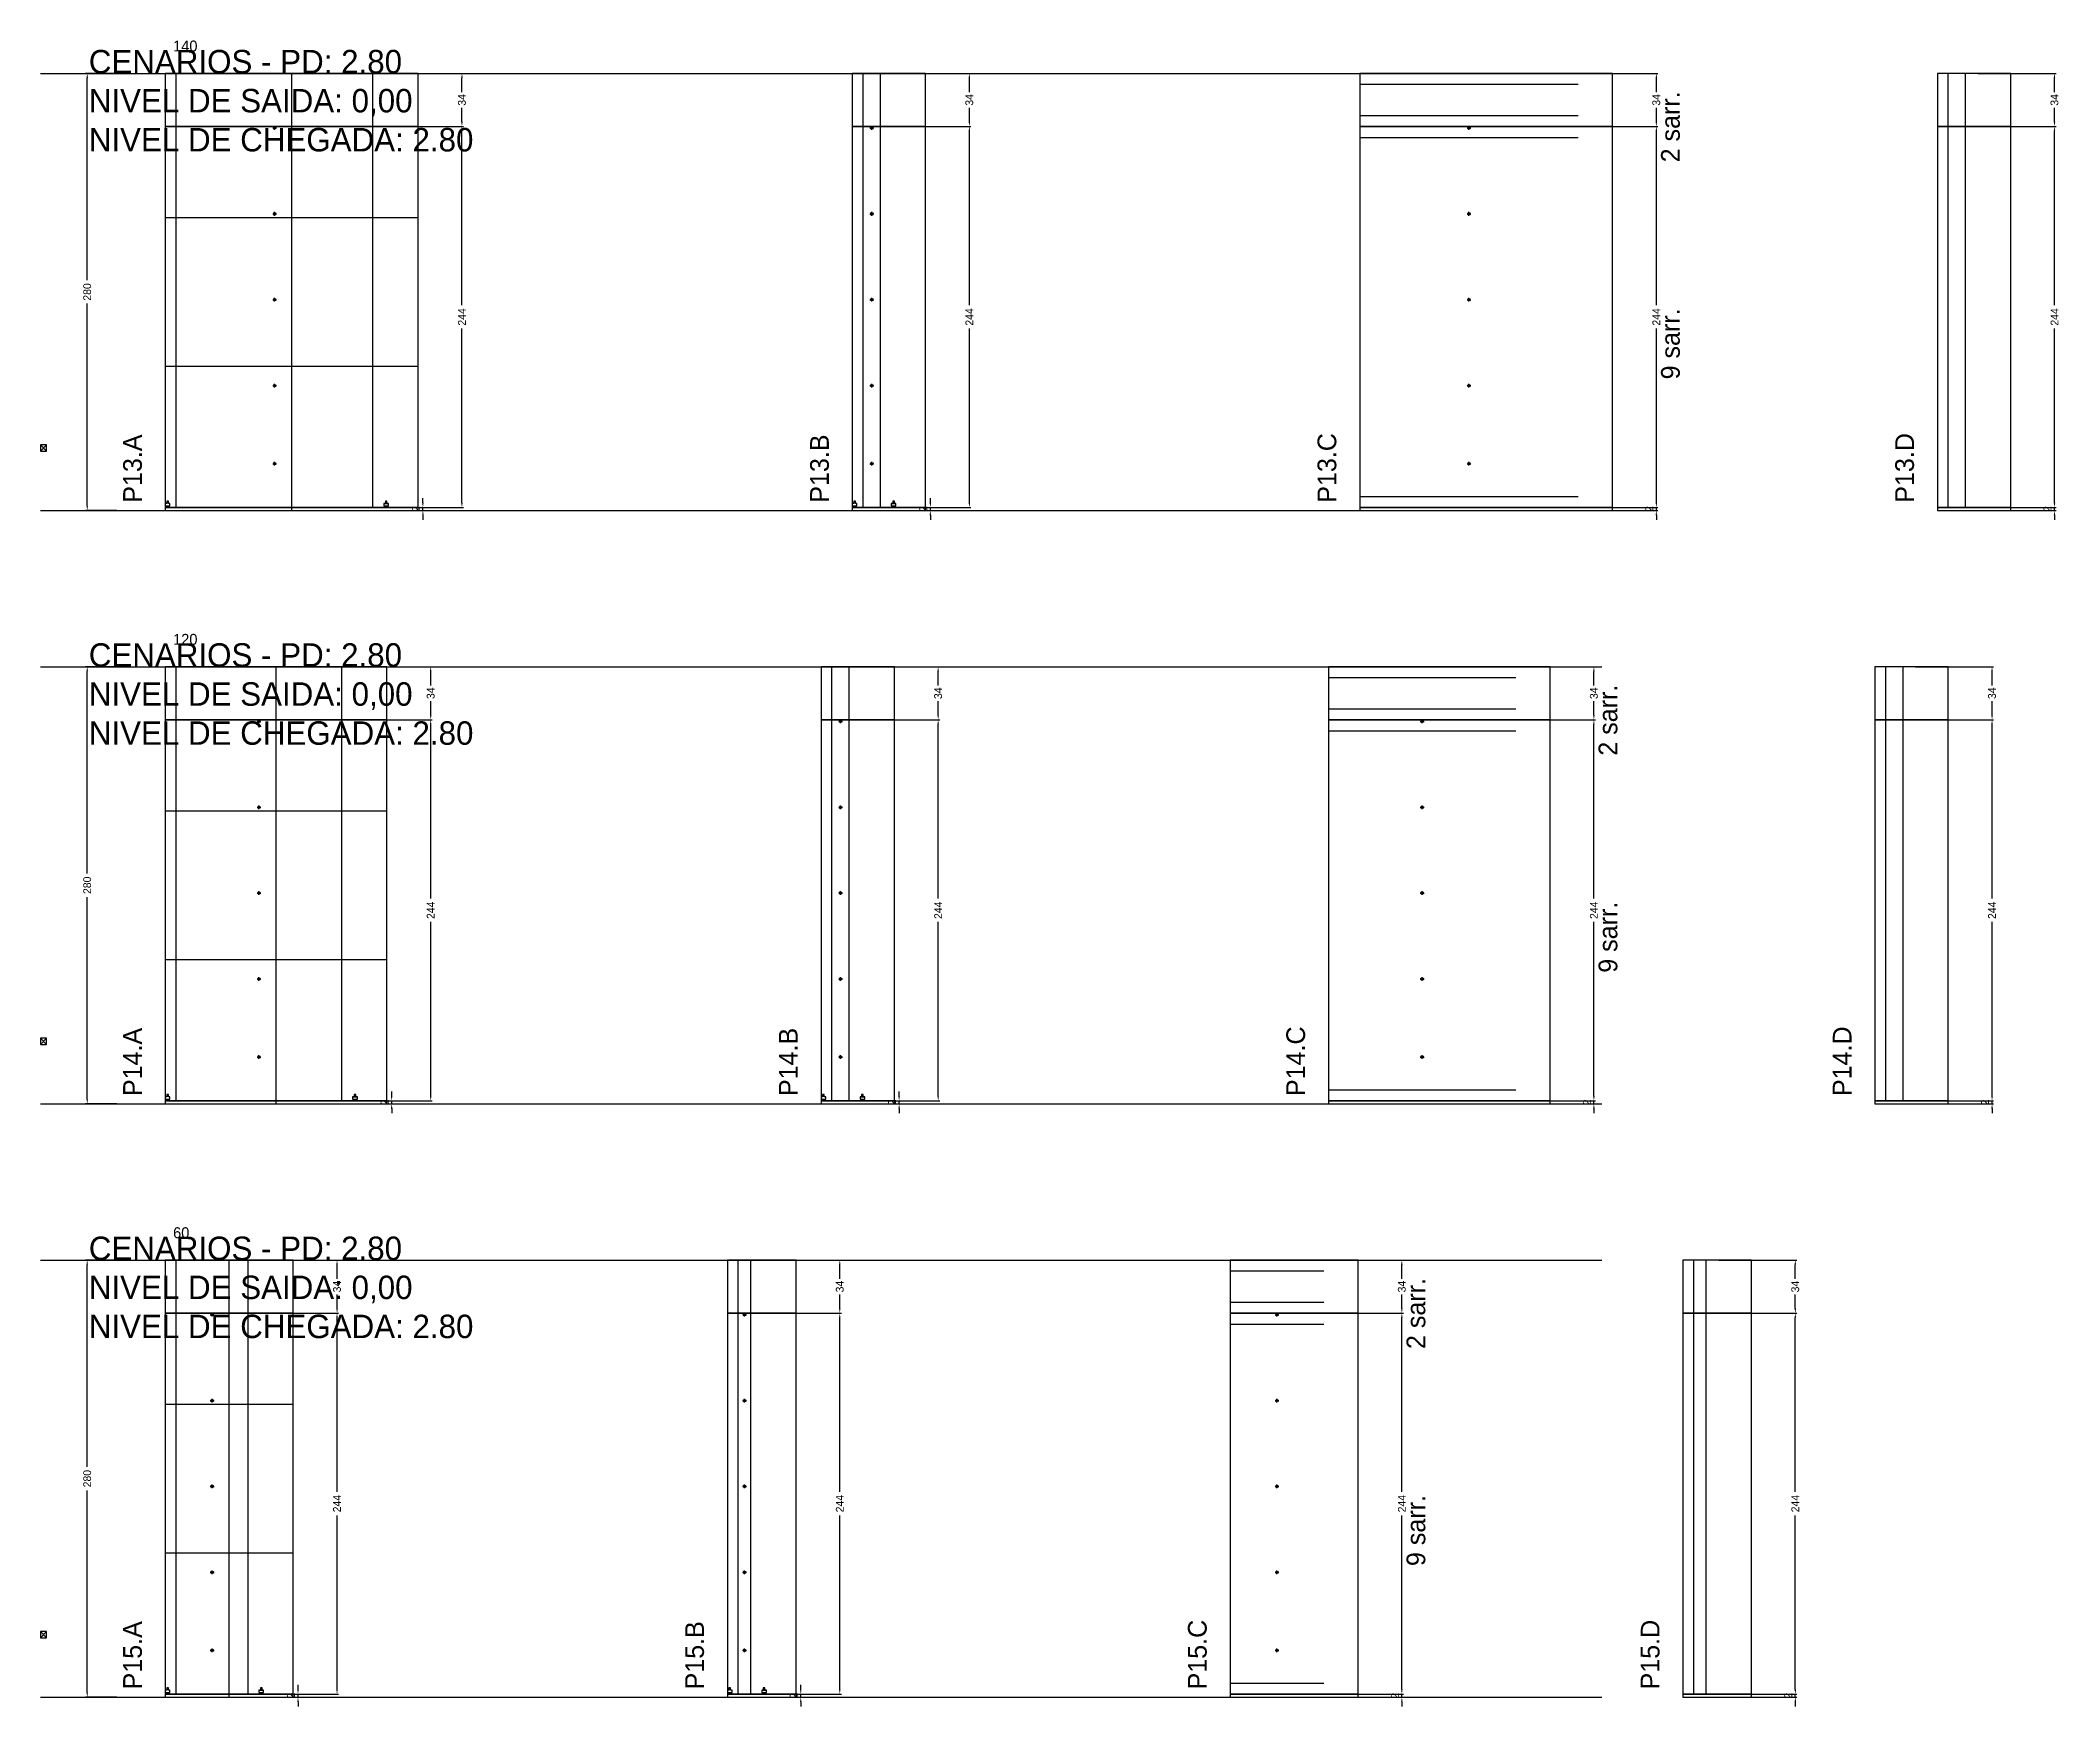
# Model space of a CAD drawing. Header units: centimetres. Extents: x -10500 to 4299, y -38766 to 295.
# Drawn here: x -7000 to -5707, y -5706 to -4639 of the extents above; entities that cross this region are included whole.
import ezdxf

# ---------------------------------------------------------------- set-up
doc = ezdxf.new("R2010")
doc.units = ezdxf.units.CM
doc.linetypes.add('DASHED', pattern=[2, -2])
for name, color, linetype in [('COTA', 241, 'Continuous'), ('COTAS FURACAO', 16, 'Continuous'), ('Madeira', 30, 'Continuous'), ('NOMENCLATURA', 7, 'Continuous'), ('Nível', 160, 'Continuous'), ('Painéis', 200, 'Continuous'), ('Perfil Metálico', 150, 'Continuous'), ('SARR_2.2x7', 40, 'Continuous'), ('texto', 7, 'Continuous')]:
    doc.layers.add(name, color=color, linetype=linetype)
doc.dimstyles.new('PAINEL-NOVA', dxfattribs={"dimtxt": 5, "dimasz": 3, "dimexe": 1, "dimexo": 1, "dimgap": 1, "dimtad": 1, "dimcen": 2.5, "dimazin": 3, "dimtfac": 1, "dimtmove": 0, "dimatfit": 3})

# ---------------------------------------------------------------- blocks, each defined once
blk = doc.blocks.new('_CLOSEDFILLED')
at = {"color": 0, "linetype": 'BYBLOCK'}
blk.add_solid([(-1, 0.16), (0, 0), (-1, -0.16)], dxfattribs=at)
blk = doc.blocks.new('*D345')
for p, q in [((-6951, -4660), (-6971, -4660)), ((-6970, -4792.5), (-6970, -4663)), ((-6970, -4937), (-6970, -4807.5)), ((-6951, -4940), (-6971, -4940))]:
    blk.add_line(p, q)
at = {"layer": 'Defpoints'}
for p in [(-6950, -4660), (-6970, -4940), (-6950, -4940)]:
    blk.add_point(p, dxfattribs=at)
at = {"layer": 'COTA', "xscale": 3, "yscale": 3}
for p, rotation in [((-6970, -4660), 90), ((-6970, -4940), 270)]:
    blk.add_blockref('_CLOSEDFILLED', p, dxfattribs=dict(at, rotation=rotation))
at = {"layer": 'COTA', "insert": (-6970, -4800), "char_height": 5, "attachment_point": 5, "rotation": 90}
blk.add_mtext('280', dxfattribs=at)
blk = doc.blocks.new('MULDURA')
at = {"layer": 'Paineis'}
for p, q in [((0, 0), (4, 4)), ((4, 0), (0, 4))]:
    blk.add_line(p, q, dxfattribs=at)
blk.add_lwpolyline([(0, 0), (4, 0), (4, 4), (0, 4)], close=True, dxfattribs=at)
blk = doc.blocks.new('*D347')
for p, q in [((-6779, -4694), (-6729, -4694)), ((-6730, -4808.5), (-6730, -4697)), ((-6730, -4935), (-6730, -4823.5)), ((-6779, -4938), (-6729, -4938))]:
    blk.add_line(p, q)
at = {"layer": 'Defpoints'}
for p in [(-6780, -4694), (-6780, -4938), (-6730, -4938)]:
    blk.add_point(p, dxfattribs=at)
at = {"layer": 'COTA', "xscale": 3, "yscale": 3}
for p, rotation in [((-6730, -4694), 90), ((-6730, -4938), 270)]:
    blk.add_blockref('_CLOSEDFILLED', p, dxfattribs=dict(at, rotation=rotation))
at = {"layer": 'COTA', "insert": (-6730, -4816), "char_height": 5, "attachment_point": 5, "rotation": 90}
blk.add_mtext('244', dxfattribs=at)
blk = doc.blocks.new('*D348')
for p, q in [((-6779, -4660), (-6729, -4660)), ((-6730, -4672), (-6730, -4663)), ((-6779, -4694), (-6729, -4694)), ((-6730, -4691), (-6730, -4682))]:
    blk.add_line(p, q)
at = {"layer": 'Defpoints'}
for p in [(-6780, -4660), (-6780, -4694), (-6730, -4694)]:
    blk.add_point(p, dxfattribs=at)
at = {"layer": 'COTA', "xscale": 3, "yscale": 3}
for p, rotation in [((-6730, -4660), 90), ((-6730, -4694), 270)]:
    blk.add_blockref('_CLOSEDFILLED', p, dxfattribs=dict(at, rotation=rotation))
at = {"layer": 'COTA', "insert": (-6730, -4677), "char_height": 5, "attachment_point": 5, "rotation": 90}
blk.add_mtext('34', dxfattribs=at)
blk = doc.blocks.new('SLIPTEE')
at = {"layer": 'Paineis'}
blk.add_lwpolyline([(0, 0), (3, 0), (3, 1.5), (2, 1.5), (2, 3), (1, 3), (1, 1.5), (0, 1.5)], close=True, dxfattribs=at)
blk = doc.blocks.new('SLIPTDD')
at = {"layer": 'Paineis'}
blk.add_line((0, 1.5), (3, 1.5), dxfattribs=at)
blk.add_lwpolyline([(0, 0), (3, 0), (3, 1.5), (2, 1.5), (2, 3), (1, 3), (1, 1.5), (0, 1.5)], close=True, dxfattribs=at)
blk = doc.blocks.new('furacao')
at = {"layer": 'COTAS FURACAO'}
for p, q in [((-1.2, 0), (1.2, 0)), ((0, -1.2), (0, 1.2))]:
    blk.add_line(p, q, dxfattribs=at)
blk.add_circle((0, 0), 0.8, dxfattribs=at)
blk = doc.blocks.new('*D350')
for p, q in [((-6454, -4694), (-6404, -4694)), ((-6405, -4808.5), (-6405, -4697)), ((-6405, -4935), (-6405, -4823.5)), ((-6454, -4938), (-6404, -4938))]:
    blk.add_line(p, q)
at = {"layer": 'Defpoints'}
for p in [(-6455, -4694), (-6455, -4938), (-6405, -4938)]:
    blk.add_point(p, dxfattribs=at)
at = {"layer": 'COTA', "xscale": 3, "yscale": 3}
for p, rotation in [((-6405, -4694), 90), ((-6405, -4938), 270)]:
    blk.add_blockref('_CLOSEDFILLED', p, dxfattribs=dict(at, rotation=rotation))
at = {"layer": 'COTA', "insert": (-6405, -4816), "char_height": 5, "attachment_point": 5, "rotation": 90}
blk.add_mtext('244', dxfattribs=at)
blk = doc.blocks.new('*D351')
for p, q in [((-6454, -4660), (-6404, -4660)), ((-6405, -4672), (-6405, -4663)), ((-6454, -4694), (-6404, -4694)), ((-6405, -4691), (-6405, -4682))]:
    blk.add_line(p, q)
at = {"layer": 'Defpoints'}
for p in [(-6455, -4660), (-6455, -4694), (-6405, -4694)]:
    blk.add_point(p, dxfattribs=at)
at = {"layer": 'COTA', "xscale": 3, "yscale": 3}
for p, rotation in [((-6405, -4660), 90), ((-6405, -4694), 270)]:
    blk.add_blockref('_CLOSEDFILLED', p, dxfattribs=dict(at, rotation=rotation))
at = {"layer": 'COTA', "insert": (-6405, -4677), "char_height": 5, "attachment_point": 5, "rotation": 90}
blk.add_mtext('34', dxfattribs=at)
blk = doc.blocks.new('*D353')
for p, q in [((-6014, -4694), (-5964, -4694)), ((-5965, -4808.5), (-5965, -4697)), ((-5965, -4935), (-5965, -4823.5)), ((-6014, -4938), (-5964, -4938))]:
    blk.add_line(p, q)
at = {"layer": 'Defpoints'}
for p in [(-6015, -4694), (-6015, -4938), (-5965, -4938)]:
    blk.add_point(p, dxfattribs=at)
at = {"layer": 'COTA', "xscale": 3, "yscale": 3}
for p, rotation in [((-5965, -4694), 90), ((-5965, -4938), 270)]:
    blk.add_blockref('_CLOSEDFILLED', p, dxfattribs=dict(at, rotation=rotation))
at = {"layer": 'COTA', "insert": (-5965, -4816), "char_height": 5, "attachment_point": 5, "rotation": 90}
blk.add_mtext('244', dxfattribs=at)
blk = doc.blocks.new('*D354')
for p, q in [((-6014, -4660), (-5964, -4660)), ((-5965, -4672), (-5965, -4663)), ((-6014, -4694), (-5964, -4694)), ((-5965, -4691), (-5965, -4682))]:
    blk.add_line(p, q)
at = {"layer": 'Defpoints'}
for p in [(-6015, -4660), (-6015, -4694), (-5965, -4694)]:
    blk.add_point(p, dxfattribs=at)
at = {"layer": 'COTA', "xscale": 3, "yscale": 3}
for p, rotation in [((-5965, -4660), 90), ((-5965, -4694), 270)]:
    blk.add_blockref('_CLOSEDFILLED', p, dxfattribs=dict(at, rotation=rotation))
at = {"layer": 'COTA', "insert": (-5965, -4677), "char_height": 5, "attachment_point": 5, "rotation": 90}
blk.add_mtext('34', dxfattribs=at)
blk = doc.blocks.new('*D356')
for p, q in [((-5759, -4694), (-5709, -4694)), ((-5710, -4808.5), (-5710, -4697)), ((-5710, -4935), (-5710, -4823.5)), ((-5759, -4938), (-5709, -4938))]:
    blk.add_line(p, q)
at = {"layer": 'Defpoints'}
for p in [(-5760, -4694), (-5760, -4938), (-5710, -4938)]:
    blk.add_point(p, dxfattribs=at)
at = {"layer": 'COTA', "xscale": 3, "yscale": 3}
for p, rotation in [((-5710, -4694), 90), ((-5710, -4938), 270)]:
    blk.add_blockref('_CLOSEDFILLED', p, dxfattribs=dict(at, rotation=rotation))
at = {"layer": 'COTA', "insert": (-5710, -4816), "char_height": 5, "attachment_point": 5, "rotation": 90}
blk.add_mtext('244', dxfattribs=at)
blk = doc.blocks.new('*D357')
for p, q in [((-5759, -4660), (-5709, -4660)), ((-5710, -4672), (-5710, -4663)), ((-5759, -4694), (-5709, -4694)), ((-5710, -4691), (-5710, -4682))]:
    blk.add_line(p, q)
at = {"layer": 'Defpoints'}
for p in [(-5760, -4660), (-5760, -4694), (-5710, -4694)]:
    blk.add_point(p, dxfattribs=at)
at = {"layer": 'COTA', "xscale": 3, "yscale": 3}
for p, rotation in [((-5710, -4660), 90), ((-5710, -4694), 270)]:
    blk.add_blockref('_CLOSEDFILLED', p, dxfattribs=dict(at, rotation=rotation))
at = {"layer": 'COTA', "insert": (-5710, -4677), "char_height": 5, "attachment_point": 5, "rotation": 90}
blk.add_mtext('34', dxfattribs=at)
blk = doc.blocks.new('*D379')
for p, q in [((-6951, -5040), (-6971, -5040)), ((-6970, -5172.5), (-6970, -5043)), ((-6970, -5317), (-6970, -5187.5)), ((-6951, -5320), (-6971, -5320))]:
    blk.add_line(p, q)
at = {"layer": 'Defpoints'}
for p in [(-6950, -5040), (-6970, -5320), (-6950, -5320)]:
    blk.add_point(p, dxfattribs=at)
at = {"layer": 'COTA', "xscale": 3, "yscale": 3}
for p, rotation in [((-6970, -5040), 90), ((-6970, -5320), 270)]:
    blk.add_blockref('_CLOSEDFILLED', p, dxfattribs=dict(at, rotation=rotation))
at = {"layer": 'COTA', "insert": (-6970, -5180), "char_height": 5, "attachment_point": 5, "rotation": 90}
blk.add_mtext('280', dxfattribs=at)
blk = doc.blocks.new('*D381')
for p, q in [((-6799, -5074), (-6749, -5074)), ((-6750, -5188.5), (-6750, -5077)), ((-6750, -5315), (-6750, -5203.5)), ((-6799, -5318), (-6749, -5318))]:
    blk.add_line(p, q)
at = {"layer": 'Defpoints'}
for p in [(-6800, -5074), (-6800, -5318), (-6750, -5318)]:
    blk.add_point(p, dxfattribs=at)
at = {"layer": 'COTA', "xscale": 3, "yscale": 3}
for p, rotation in [((-6750, -5074), 90), ((-6750, -5318), 270)]:
    blk.add_blockref('_CLOSEDFILLED', p, dxfattribs=dict(at, rotation=rotation))
at = {"layer": 'COTA', "insert": (-6750, -5196), "char_height": 5, "attachment_point": 5, "rotation": 90}
blk.add_mtext('244', dxfattribs=at)
blk = doc.blocks.new('*D382')
for p, q in [((-6799, -5040), (-6749, -5040)), ((-6750, -5052), (-6750, -5043)), ((-6750, -5071), (-6750, -5062)), ((-6799, -5074), (-6749, -5074))]:
    blk.add_line(p, q)
at = {"layer": 'Defpoints'}
for p in [(-6800, -5040), (-6800, -5074), (-6750, -5074)]:
    blk.add_point(p, dxfattribs=at)
at = {"layer": 'COTA', "xscale": 3, "yscale": 3}
for p, rotation in [((-6750, -5040), 90), ((-6750, -5074), 270)]:
    blk.add_blockref('_CLOSEDFILLED', p, dxfattribs=dict(at, rotation=rotation))
at = {"layer": 'COTA', "insert": (-6750, -5057), "char_height": 5, "attachment_point": 5, "rotation": 90}
blk.add_mtext('34', dxfattribs=at)
blk = doc.blocks.new('*D384')
for p, q in [((-6474, -5074), (-6424, -5074)), ((-6425, -5188.5), (-6425, -5077)), ((-6425, -5315), (-6425, -5203.5)), ((-6474, -5318), (-6424, -5318))]:
    blk.add_line(p, q)
at = {"layer": 'Defpoints'}
for p in [(-6475, -5074), (-6475, -5318), (-6425, -5318)]:
    blk.add_point(p, dxfattribs=at)
at = {"layer": 'COTA', "xscale": 3, "yscale": 3}
for p, rotation in [((-6425, -5074), 90), ((-6425, -5318), 270)]:
    blk.add_blockref('_CLOSEDFILLED', p, dxfattribs=dict(at, rotation=rotation))
at = {"layer": 'COTA', "insert": (-6425, -5196), "char_height": 5, "attachment_point": 5, "rotation": 90}
blk.add_mtext('244', dxfattribs=at)
blk = doc.blocks.new('*D385')
for p, q in [((-6474, -5040), (-6424, -5040)), ((-6425, -5052), (-6425, -5043)), ((-6425, -5071), (-6425, -5062)), ((-6474, -5074), (-6424, -5074))]:
    blk.add_line(p, q)
at = {"layer": 'Defpoints'}
for p in [(-6475, -5040), (-6475, -5074), (-6425, -5074)]:
    blk.add_point(p, dxfattribs=at)
at = {"layer": 'COTA', "xscale": 3, "yscale": 3}
for p, rotation in [((-6425, -5040), 90), ((-6425, -5074), 270)]:
    blk.add_blockref('_CLOSEDFILLED', p, dxfattribs=dict(at, rotation=rotation))
at = {"layer": 'COTA', "insert": (-6425, -5057), "char_height": 5, "attachment_point": 5, "rotation": 90}
blk.add_mtext('34', dxfattribs=at)
blk = doc.blocks.new('*D387')
for p, q in [((-6054, -5074), (-6004, -5074)), ((-6005, -5188.5), (-6005, -5077)), ((-6005, -5315), (-6005, -5203.5)), ((-6054, -5318), (-6004, -5318))]:
    blk.add_line(p, q)
at = {"layer": 'Defpoints'}
for p in [(-6055, -5074), (-6055, -5318), (-6005, -5318)]:
    blk.add_point(p, dxfattribs=at)
at = {"layer": 'COTA', "xscale": 3, "yscale": 3}
for p, rotation in [((-6005, -5074), 90), ((-6005, -5318), 270)]:
    blk.add_blockref('_CLOSEDFILLED', p, dxfattribs=dict(at, rotation=rotation))
at = {"layer": 'COTA', "insert": (-6005, -5196), "char_height": 5, "attachment_point": 5, "rotation": 90}
blk.add_mtext('244', dxfattribs=at)
blk = doc.blocks.new('*D388')
for p, q in [((-6054, -5040), (-6004, -5040)), ((-6005, -5052), (-6005, -5043)), ((-6005, -5071), (-6005, -5062)), ((-6054, -5074), (-6004, -5074))]:
    blk.add_line(p, q)
at = {"layer": 'Defpoints'}
for p in [(-6055, -5040), (-6055, -5074), (-6005, -5074)]:
    blk.add_point(p, dxfattribs=at)
at = {"layer": 'COTA', "xscale": 3, "yscale": 3}
for p, rotation in [((-6005, -5040), 90), ((-6005, -5074), 270)]:
    blk.add_blockref('_CLOSEDFILLED', p, dxfattribs=dict(at, rotation=rotation))
at = {"layer": 'COTA', "insert": (-6005, -5057), "char_height": 5, "attachment_point": 5, "rotation": 90}
blk.add_mtext('34', dxfattribs=at)
blk = doc.blocks.new('*D390')
for p, q in [((-5799, -5074), (-5749, -5074)), ((-5750, -5188.5), (-5750, -5077)), ((-5750, -5315), (-5750, -5203.5)), ((-5799, -5318), (-5749, -5318))]:
    blk.add_line(p, q)
at = {"layer": 'Defpoints'}
for p in [(-5800, -5074), (-5800, -5318), (-5750, -5318)]:
    blk.add_point(p, dxfattribs=at)
at = {"layer": 'COTA', "xscale": 3, "yscale": 3}
for p, rotation in [((-5750, -5074), 90), ((-5750, -5318), 270)]:
    blk.add_blockref('_CLOSEDFILLED', p, dxfattribs=dict(at, rotation=rotation))
at = {"layer": 'COTA', "insert": (-5750, -5196), "char_height": 5, "attachment_point": 5, "rotation": 90}
blk.add_mtext('244', dxfattribs=at)
blk = doc.blocks.new('*D391')
for p, q in [((-5799, -5040), (-5749, -5040)), ((-5750, -5052), (-5750, -5043)), ((-5750, -5071), (-5750, -5062)), ((-5799, -5074), (-5749, -5074))]:
    blk.add_line(p, q)
at = {"layer": 'Defpoints'}
for p in [(-5800, -5040), (-5800, -5074), (-5750, -5074)]:
    blk.add_point(p, dxfattribs=at)
at = {"layer": 'COTA', "xscale": 3, "yscale": 3}
for p, rotation in [((-5750, -5040), 90), ((-5750, -5074), 270)]:
    blk.add_blockref('_CLOSEDFILLED', p, dxfattribs=dict(at, rotation=rotation))
at = {"layer": 'COTA', "insert": (-5750, -5057), "char_height": 5, "attachment_point": 5, "rotation": 90}
blk.add_mtext('34', dxfattribs=at)
blk = doc.blocks.new('*D405')
for p, q in [((-6951, -5420), (-6971, -5420)), ((-6970, -5552.5), (-6970, -5423)), ((-6970, -5697), (-6970, -5567.5)), ((-6951, -5700), (-6971, -5700))]:
    blk.add_line(p, q)
at = {"layer": 'Defpoints'}
for p in [(-6950, -5420), (-6970, -5700), (-6950, -5700)]:
    blk.add_point(p, dxfattribs=at)
at = {"layer": 'COTA', "xscale": 3, "yscale": 3}
for p, rotation in [((-6970, -5420), 90), ((-6970, -5700), 270)]:
    blk.add_blockref('_CLOSEDFILLED', p, dxfattribs=dict(at, rotation=rotation))
at = {"layer": 'COTA', "insert": (-6970, -5560), "char_height": 5, "attachment_point": 5, "rotation": 90}
blk.add_mtext('280', dxfattribs=at)
blk = doc.blocks.new('*D407')
for p, q in [((-6859, -5454), (-6809, -5454)), ((-6810, -5568.5), (-6810, -5457)), ((-6810, -5695), (-6810, -5583.5)), ((-6859, -5698), (-6809, -5698))]:
    blk.add_line(p, q)
at = {"layer": 'Defpoints'}
for p in [(-6860, -5454), (-6860, -5698), (-6810, -5698)]:
    blk.add_point(p, dxfattribs=at)
at = {"layer": 'COTA', "xscale": 3, "yscale": 3}
for p, rotation in [((-6810, -5454), 90), ((-6810, -5698), 270)]:
    blk.add_blockref('_CLOSEDFILLED', p, dxfattribs=dict(at, rotation=rotation))
at = {"layer": 'COTA', "insert": (-6810, -5576), "char_height": 5, "attachment_point": 5, "rotation": 90}
blk.add_mtext('244', dxfattribs=at)
blk = doc.blocks.new('*D408')
for p, q in [((-6859, -5420), (-6809, -5420)), ((-6810, -5432), (-6810, -5423)), ((-6810, -5451), (-6810, -5442)), ((-6859, -5454), (-6809, -5454))]:
    blk.add_line(p, q)
at = {"layer": 'Defpoints'}
for p in [(-6860, -5420), (-6860, -5454), (-6810, -5454)]:
    blk.add_point(p, dxfattribs=at)
at = {"layer": 'COTA', "xscale": 3, "yscale": 3}
for p, rotation in [((-6810, -5420), 90), ((-6810, -5454), 270)]:
    blk.add_blockref('_CLOSEDFILLED', p, dxfattribs=dict(at, rotation=rotation))
at = {"layer": 'COTA', "insert": (-6810, -5437), "char_height": 5, "attachment_point": 5, "rotation": 90}
blk.add_mtext('34', dxfattribs=at)
blk = doc.blocks.new('*D410')
for p, q in [((-6537, -5454), (-6487, -5454)), ((-6488, -5568.5), (-6488, -5457)), ((-6488, -5695), (-6488, -5583.5)), ((-6537, -5698), (-6487, -5698))]:
    blk.add_line(p, q)
at = {"layer": 'Defpoints'}
for p in [(-6538, -5454), (-6538, -5698), (-6488, -5698)]:
    blk.add_point(p, dxfattribs=at)
at = {"layer": 'COTA', "xscale": 3, "yscale": 3}
for p, rotation in [((-6488, -5454), 90), ((-6488, -5698), 270)]:
    blk.add_blockref('_CLOSEDFILLED', p, dxfattribs=dict(at, rotation=rotation))
at = {"layer": 'COTA', "insert": (-6488, -5576), "char_height": 5, "attachment_point": 5, "rotation": 90}
blk.add_mtext('244', dxfattribs=at)
blk = doc.blocks.new('*D411')
for p, q in [((-6537, -5420), (-6487, -5420)), ((-6488, -5432), (-6488, -5423)), ((-6488, -5451), (-6488, -5442)), ((-6537, -5454), (-6487, -5454))]:
    blk.add_line(p, q)
at = {"layer": 'Defpoints'}
for p in [(-6538, -5420), (-6538, -5454), (-6488, -5454)]:
    blk.add_point(p, dxfattribs=at)
at = {"layer": 'COTA', "xscale": 3, "yscale": 3}
for p, rotation in [((-6488, -5420), 90), ((-6488, -5454), 270)]:
    blk.add_blockref('_CLOSEDFILLED', p, dxfattribs=dict(at, rotation=rotation))
at = {"layer": 'COTA', "insert": (-6488, -5437), "char_height": 5, "attachment_point": 5, "rotation": 90}
blk.add_mtext('34', dxfattribs=at)
blk = doc.blocks.new('*D413')
for p, q in [((-6177, -5454), (-6127, -5454)), ((-6128, -5568.5), (-6128, -5457)), ((-6128, -5695), (-6128, -5583.5)), ((-6177, -5698), (-6127, -5698))]:
    blk.add_line(p, q)
at = {"layer": 'Defpoints'}
for p in [(-6178, -5454), (-6178, -5698), (-6128, -5698)]:
    blk.add_point(p, dxfattribs=at)
at = {"layer": 'COTA', "xscale": 3, "yscale": 3}
for p, rotation in [((-6128, -5454), 90), ((-6128, -5698), 270)]:
    blk.add_blockref('_CLOSEDFILLED', p, dxfattribs=dict(at, rotation=rotation))
at = {"layer": 'COTA', "insert": (-6128, -5576), "char_height": 5, "attachment_point": 5, "rotation": 90}
blk.add_mtext('244', dxfattribs=at)
blk = doc.blocks.new('*D414')
for p, q in [((-6177, -5420), (-6127, -5420)), ((-6128, -5432), (-6128, -5423)), ((-6128, -5451), (-6128, -5442)), ((-6177, -5454), (-6127, -5454))]:
    blk.add_line(p, q)
at = {"layer": 'Defpoints'}
for p in [(-6178, -5420), (-6178, -5454), (-6128, -5454)]:
    blk.add_point(p, dxfattribs=at)
at = {"layer": 'COTA', "xscale": 3, "yscale": 3}
for p, rotation in [((-6128, -5420), 90), ((-6128, -5454), 270)]:
    blk.add_blockref('_CLOSEDFILLED', p, dxfattribs=dict(at, rotation=rotation))
at = {"layer": 'COTA', "insert": (-6128, -5437), "char_height": 5, "attachment_point": 5, "rotation": 90}
blk.add_mtext('34', dxfattribs=at)
blk = doc.blocks.new('*D416')
for p, q in [((-5925, -5454), (-5875, -5454)), ((-5876, -5568.5), (-5876, -5457)), ((-5876, -5695), (-5876, -5583.5)), ((-5925, -5698), (-5875, -5698))]:
    blk.add_line(p, q)
at = {"layer": 'Defpoints'}
for p in [(-5926, -5454), (-5926, -5698), (-5876, -5698)]:
    blk.add_point(p, dxfattribs=at)
at = {"layer": 'COTA', "xscale": 3, "yscale": 3}
for p, rotation in [((-5876, -5454), 90), ((-5876, -5698), 270)]:
    blk.add_blockref('_CLOSEDFILLED', p, dxfattribs=dict(at, rotation=rotation))
at = {"layer": 'COTA', "insert": (-5876, -5576), "char_height": 5, "attachment_point": 5, "rotation": 90}
blk.add_mtext('244', dxfattribs=at)
blk = doc.blocks.new('*D417')
for p, q in [((-5925, -5420), (-5875, -5420)), ((-5876, -5432), (-5876, -5423)), ((-5876, -5451), (-5876, -5442)), ((-5925, -5454), (-5875, -5454))]:
    blk.add_line(p, q)
at = {"layer": 'Defpoints'}
for p in [(-5926, -5420), (-5926, -5454), (-5876, -5454)]:
    blk.add_point(p, dxfattribs=at)
at = {"layer": 'COTA', "xscale": 3, "yscale": 3}
for p, rotation in [((-5876, -5420), 90), ((-5876, -5454), 270)]:
    blk.add_blockref('_CLOSEDFILLED', p, dxfattribs=dict(at, rotation=rotation))
at = {"layer": 'COTA', "insert": (-5876, -5437), "char_height": 5, "attachment_point": 5, "rotation": 90}
blk.add_mtext('34', dxfattribs=at)

msp = doc.modelspace()

# ---------------------------------------------------------------- linework, layer by layer
at = {"layer": 'Madeira'}
for points in [[(-6920, -4752.4), (-6758, -4752.4)], [(-6920, -4847.6), (-6758, -4847.6)], [(-6920, -5132.4), (-6778, -5132.4)], [(-6920, -5227.6), (-6778, -5227.6)], [(-6920, -5512.4), (-6838, -5512.4)], [(-6920, -5607.6), (-6838, -5607.6)]]:
    msp.add_lwpolyline(points, dxfattribs=at)
at = {"layer": 'Nível', "linetype": 'DASHED'}
for points in [[(-7000, -4660), (-6000, -4660)], [(-7000, -4940), (-6000, -4940)], [(-7000, -5040), (-6000, -5040)], [(-7000, -5320), (-6000, -5320)], [(-7000, -5420), (-6000, -5420)], [(-7000, -5700), (-6000, -5700)]]:
    msp.add_lwpolyline(points, dxfattribs=at)
at = {"layer": 'Painéis'}
for points in [[(-6920, -4694), (-6758, -4694), (-6758, -4660), (-6920, -4660)], [(-6920, -4940), (-6758, -4940), (-6758, -4660), (-6920, -4660)], [(-6480, -4694), (-6433, -4694), (-6433, -4660), (-6480, -4660)], [(-6155, -4694), (-5993, -4694), (-5993, -4660), (-6155, -4660)], [(-5785, -4694), (-5738, -4694), (-5738, -4660), (-5785, -4660)], [(-6920, -4938), (-6758, -4938), (-6758, -4694), (-6920, -4694)], [(-6480, -4938), (-6433, -4938), (-6433, -4694), (-6480, -4694)], [(-6155, -4938), (-5993, -4938), (-5993, -4694), (-6155, -4694)], [(-5785, -4938), (-5738, -4938), (-5738, -4694), (-5785, -4694)], [(-6920, -4940), (-6758, -4940), (-6758, -4938), (-6920, -4938)], [(-6480, -4940), (-6433, -4940), (-6433, -4938), (-6480, -4938)], [(-6155, -4940), (-5993, -4940), (-5993, -4938), (-6155, -4938)], [(-5785, -4940), (-5738, -4940), (-5738, -4938), (-5785, -4938)], [(-6920, -5074), (-6778, -5074), (-6778, -5040), (-6920, -5040)], [(-6920, -5320), (-6778, -5320), (-6778, -5040), (-6920, -5040)], [(-6500, -5074), (-6453, -5074), (-6453, -5040), (-6500, -5040)], [(-6175, -5074), (-6033, -5074), (-6033, -5040), (-6175, -5040)], [(-5825, -5074), (-5778, -5074), (-5778, -5040), (-5825, -5040)], [(-6920, -5318), (-6778, -5318), (-6778, -5074), (-6920, -5074)], [(-6500, -5318), (-6453, -5318), (-6453, -5074), (-6500, -5074)], [(-6175, -5318), (-6033, -5318), (-6033, -5074), (-6175, -5074)], [(-5825, -5318), (-5778, -5318), (-5778, -5074), (-5825, -5074)], [(-6920, -5320), (-6778, -5320), (-6778, -5318), (-6920, -5318)], [(-6500, -5320), (-6453, -5320), (-6453, -5318), (-6500, -5318)], [(-6175, -5320), (-6033, -5320), (-6033, -5318), (-6175, -5318)], [(-5825, -5320), (-5778, -5320), (-5778, -5318), (-5825, -5318)], [(-6920, -5454), (-6838, -5454), (-6838, -5420), (-6920, -5420)], [(-6920, -5700), (-6838, -5700), (-6838, -5420), (-6920, -5420)], [(-6560, -5454), (-6516, -5454), (-6516, -5420), (-6560, -5420)], [(-6238, -5454), (-6156, -5454), (-6156, -5420), (-6238, -5420)], [(-5948, -5454), (-5904, -5454), (-5904, -5420), (-5948, -5420)], [(-6920, -5698), (-6838, -5698), (-6838, -5454), (-6920, -5454)], [(-6560, -5698), (-6516, -5698), (-6516, -5454), (-6560, -5454)], [(-6238, -5698), (-6156, -5698), (-6156, -5454), (-6238, -5454)], [(-5948, -5698), (-5904, -5698), (-5904, -5454), (-5948, -5454)], [(-6920, -5700), (-6838, -5700), (-6838, -5698), (-6920, -5698)], [(-6560, -5700), (-6516, -5700), (-6516, -5698), (-6560, -5698)], [(-6238, -5700), (-6156, -5700), (-6156, -5698), (-6238, -5698)], [(-5948, -5700), (-5904, -5700), (-5904, -5698), (-5948, -5698)]]:
    msp.add_lwpolyline(points, close=True, dxfattribs=at)
at = {"layer": 'Perfil Metálico'}
for p, q in [((-6839, -4940), (-6839, -4660)), ((-6849, -5320), (-6849, -5040)), ((-6879, -5700), (-6879, -5420))]:
    msp.add_line(p, q, dxfattribs=at)
at = {"layer": 'SARR_2.2x7'}
for points in [[(-6913, -4694), (-6913, -4660)], [(-6787, -4694), (-6787, -4660)], [(-6473, -4694), (-6473, -4660)], [(-6462, -4694), (-6462, -4660)], [(-6155, -4667), (-6015, -4667)], [(-5778, -4694), (-5778, -4660)], [(-5767, -4694), (-5767, -4660)], [(-6155, -4687), (-6015, -4687)], [(-6155, -4701), (-6015, -4701)], [(-6155, -4931), (-6015, -4931)], [(-6913, -5074), (-6913, -5040)], [(-6807, -5074), (-6807, -5040)], [(-6493, -5074), (-6493, -5040)], [(-6482, -5074), (-6482, -5040)], [(-5818, -5074), (-5818, -5040)], [(-5807, -5074), (-5807, -5040)], [(-6175, -5047), (-6055, -5047)], [(-6175, -5067), (-6055, -5067)], [(-6175, -5081), (-6055, -5081)], [(-6175, -5311), (-6055, -5311)], [(-6913, -5454), (-6913, -5420)], [(-6867, -5454), (-6867, -5420)], [(-6553, -5454), (-6553, -5420)], [(-6545, -5454), (-6545, -5420)], [(-6238, -5427), (-6178, -5427)], [(-5941, -5454), (-5941, -5420)], [(-5933, -5454), (-5933, -5420)], [(-6238, -5447), (-6178, -5447)], [(-6238, -5461), (-6178, -5461)], [(-6238, -5691), (-6178, -5691)]]:
    msp.add_lwpolyline(points, dxfattribs=at)
at = {"layer": 'SARR_2.2x7', "linetype": 'DASHED'}
for points in [[(-6913, -4938), (-6913, -4694)], [(-6787, -4938), (-6787, -4694)], [(-6473, -4938), (-6473, -4694)], [(-6462, -4938), (-6462, -4694)], [(-5778, -4938), (-5778, -4694)], [(-5767, -4938), (-5767, -4694)], [(-6913, -5318), (-6913, -5074)], [(-6807, -5318), (-6807, -5074)], [(-6493, -5318), (-6493, -5074)], [(-6482, -5318), (-6482, -5074)], [(-5818, -5318), (-5818, -5074)], [(-5807, -5318), (-5807, -5074)], [(-6913, -5698), (-6913, -5454)], [(-6867, -5698), (-6867, -5454)], [(-6553, -5698), (-6553, -5454)], [(-6545, -5698), (-6545, -5454)], [(-5941, -5698), (-5941, -5454)], [(-5933, -5698), (-5933, -5454)]]:
    msp.add_lwpolyline(points, dxfattribs=at)

# ---------------------------------------------------------------- block references
at = {"layer": 'COTA'}
for name, p in [('furacao', (-6850, -4695)), ('furacao', (-6467.5, -4695)), ('furacao', (-6085, -4695)), ('furacao', (-6850, -4750)), ('furacao', (-6467.5, -4750)), ('furacao', (-6085, -4750)), ('furacao', (-6850, -4805)), ('furacao', (-6467.5, -4805)), ('furacao', (-6085, -4805)), ('furacao', (-6850, -4860)), ('furacao', (-6467.5, -4860)), ('furacao', (-6085, -4860)), ('MULDURA', (-7000, -4902)), ('furacao', (-6850, -4910)), ('furacao', (-6467.5, -4910)), ('furacao', (-6085, -4910)), ('SLIPTEE', (-6920, -4937)), ('SLIPTDD', (-6780, -4937)), ('SLIPTEE', (-6480, -4937)), ('SLIPTDD', (-6455, -4937)), ('furacao', (-6860, -5075)), ('furacao', (-6487.5, -5075)), ('furacao', (-6115, -5075)), ('furacao', (-6860, -5130)), ('furacao', (-6487.5, -5130)), ('furacao', (-6115, -5130)), ('furacao', (-6860, -5185)), ('furacao', (-6487.5, -5185)), ('furacao', (-6115, -5185)), ('furacao', (-6860, -5240)), ('furacao', (-6487.5, -5240)), ('furacao', (-6115, -5240)), ('MULDURA', (-7000, -5282)), ('furacao', (-6860, -5290)), ('furacao', (-6487.5, -5290)), ('furacao', (-6115, -5290)), ('SLIPTEE', (-6920, -5317)), ('SLIPTDD', (-6800, -5317)), ('SLIPTEE', (-6500, -5317)), ('SLIPTDD', (-6475, -5317)), ('furacao', (-6890, -5455)), ('furacao', (-6549, -5455)), ('furacao', (-6208, -5455)), ('furacao', (-6890, -5510)), ('furacao', (-6549, -5510)), ('furacao', (-6208, -5510)), ('furacao', (-6890, -5565)), ('furacao', (-6549, -5565)), ('furacao', (-6208, -5565)), ('furacao', (-6890, -5620)), ('furacao', (-6549, -5620)), ('furacao', (-6208, -5620)), ('MULDURA', (-7000, -5662)), ('furacao', (-6890, -5670)), ('furacao', (-6549, -5670)), ('furacao', (-6208, -5670)), ('SLIPTEE', (-6920, -5697)), ('SLIPTDD', (-6860, -5697)), ('SLIPTEE', (-6560, -5697)), ('SLIPTDD', (-6538, -5697))]:
    msp.add_blockref(name, p, dxfattribs=at)

# ---------------------------------------------------------------- texts
at = {"layer": 'NOMENCLATURA'}
for s, p in [('CENARIOS - PD: 2.80', (-6969, -4660)), ('NIVEL DE SAIDA: 0,00', (-6969, -4685)), ('NIVEL DE CHEGADA: 2.80', (-6969, -4710)), ('CENARIOS - PD: 2.80', (-6969, -5040)), ('NIVEL DE SAIDA: 0,00', (-6969, -5065)), ('NIVEL DE CHEGADA: 2.80', (-6969, -5090)), ('CENARIOS - PD: 2.80', (-6969, -5420)), ('NIVEL DE SAIDA: 0,00', (-6969, -5445)), ('NIVEL DE CHEGADA: 2.80', (-6969, -5470))]:
    msp.add_text(s, height=15, dxfattribs=at).set_placement(p)
for s, p in [('2 sarr.', (-5950, -4717)), ('9 sarr.', (-5950, -4856)), ('P13.A', (-6935, -4935)), ('P13.B', (-6495, -4935)), ('P13.C', (-6170, -4935)), ('P13.D', (-5800, -4935)), ('2 sarr.', (-5990, -5097)), ('9 sarr.', (-5990, -5236)), ('P14.A', (-6935, -5315)), ('P14.B', (-6515, -5315)), ('P14.C', (-6190, -5315)), ('P14.D', (-5840, -5315)), ('2 sarr.', (-6113, -5477)), ('9 sarr.', (-6113, -5616)), ('P15.A', (-6935, -5695)), ('P15.C', (-6253, -5695)), ('P15.D', (-5963, -5695)), ('P15.B', (-6575, -5695))]:
    msp.add_text(s, height=12, rotation=90, dxfattribs=at).set_placement(p)
at = {"layer": 'texto'}
for s, p in [('140', (-6915, -4646)), ('120', (-6915, -5026)), ('60', (-6915, -5406))]:
    msp.add_text(s, height=7, dxfattribs=at).set_placement(p)

# ---------------------------------------------------------------- dimensions: what is measured, and where the dimension line sits
at = {"layer": 'COTA'}
for base, p1, p2, picture, middle in [((-6970, -4940), (-6950, -4940), (-6950, -4660), '*D345', (-6970, -4800)), ((-6730, -4694), (-6780, -4694), (-6780, -4660), '*D348', (-6730, -4677)), ((-6405, -4694), (-6455, -4694), (-6455, -4660), '*D351', (-6405, -4677)), ((-5965, -4694), (-6015, -4694), (-6015, -4660), '*D354', (-5965, -4677)), ((-5710, -4694), (-5760, -4694), (-5760, -4660), '*D357', (-5710, -4677)), ((-6730, -4938), (-6780, -4938), (-6780, -4694), '*D347', (-6730, -4816)), ((-6405, -4938), (-6455, -4938), (-6455, -4694), '*D350', (-6405, -4816)), ((-5965, -4938), (-6015, -4938), (-6015, -4694), '*D353', (-5965, -4816)), ((-5710, -4938), (-5760, -4938), (-5760, -4694), '*D356', (-5710, -4816)), ((-6970, -5320), (-6950, -5320), (-6950, -5040), '*D379', (-6970, -5180)), ((-6750, -5074), (-6800, -5074), (-6800, -5040), '*D382', (-6750, -5057)), ((-6425, -5074), (-6475, -5074), (-6475, -5040), '*D385', (-6425, -5057)), ((-6005, -5074), (-6055, -5074), (-6055, -5040), '*D388', (-6005, -5057)), ((-5750, -5074), (-5800, -5074), (-5800, -5040), '*D391', (-5750, -5057)), ((-6750, -5318), (-6800, -5318), (-6800, -5074), '*D381', (-6750, -5196)), ((-6425, -5318), (-6475, -5318), (-6475, -5074), '*D384', (-6425, -5196)), ((-6005, -5318), (-6055, -5318), (-6055, -5074), '*D387', (-6005, -5196)), ((-5750, -5318), (-5800, -5318), (-5800, -5074), '*D390', (-5750, -5196)), ((-6970, -5700), (-6950, -5700), (-6950, -5420), '*D405', (-6970, -5560)), ((-6810, -5454), (-6860, -5454), (-6860, -5420), '*D408', (-6810, -5437)), ((-6488, -5454), (-6538, -5454), (-6538, -5420), '*D411', (-6488, -5437)), ((-6128, -5454), (-6178, -5454), (-6178, -5420), '*D414', (-6128, -5437)), ((-5876, -5454), (-5926, -5454), (-5926, -5420), '*D417', (-5876, -5437)), ((-6810, -5698), (-6860, -5698), (-6860, -5454), '*D407', (-6810, -5576)), ((-6488, -5698), (-6538, -5698), (-6538, -5454), '*D410', (-6488, -5576)), ((-6128, -5698), (-6178, -5698), (-6178, -5454), '*D413', (-6128, -5576)), ((-5876, -5698), (-5926, -5698), (-5926, -5454), '*D416', (-5876, -5576))]:
    dim = msp.add_linear_dim(base=base, p1=p1, p2=p2, angle=90, dimstyle='PAINEL-NOVA', dxfattribs=at)
    dim.commit()
    dim.dimension.update_dxf_attribs({"geometry": picture, "text_midpoint": middle})
for base, p1, p2 in [((-6755, -4940), (-6780, -4940), (-6780, -4938)), ((-6430, -4940), (-6455, -4940), (-6455, -4938)), ((-5965, -4940), (-6015, -4940), (-6015, -4938)), ((-5710, -4940), (-5760, -4940), (-5760, -4938)), ((-6775, -5320), (-6800, -5320), (-6800, -5318)), ((-6450, -5320), (-6475, -5320), (-6475, -5318)), ((-6005, -5320), (-6055, -5320), (-6055, -5318)), ((-5750, -5320), (-5800, -5320), (-5800, -5318)), ((-6835, -5700), (-6860, -5700), (-6860, -5698)), ((-6513, -5700), (-6538, -5700), (-6538, -5698)), ((-6128, -5700), (-6178, -5700), (-6178, -5698)), ((-5876, -5700), (-5926, -5700), (-5926, -5698))]:
    msp.add_linear_dim(base=base, p1=p1, p2=p2, angle=90, dimstyle='PAINEL-NOVA', dxfattribs=at).render()

doc.saveas('drawing.dxf')
